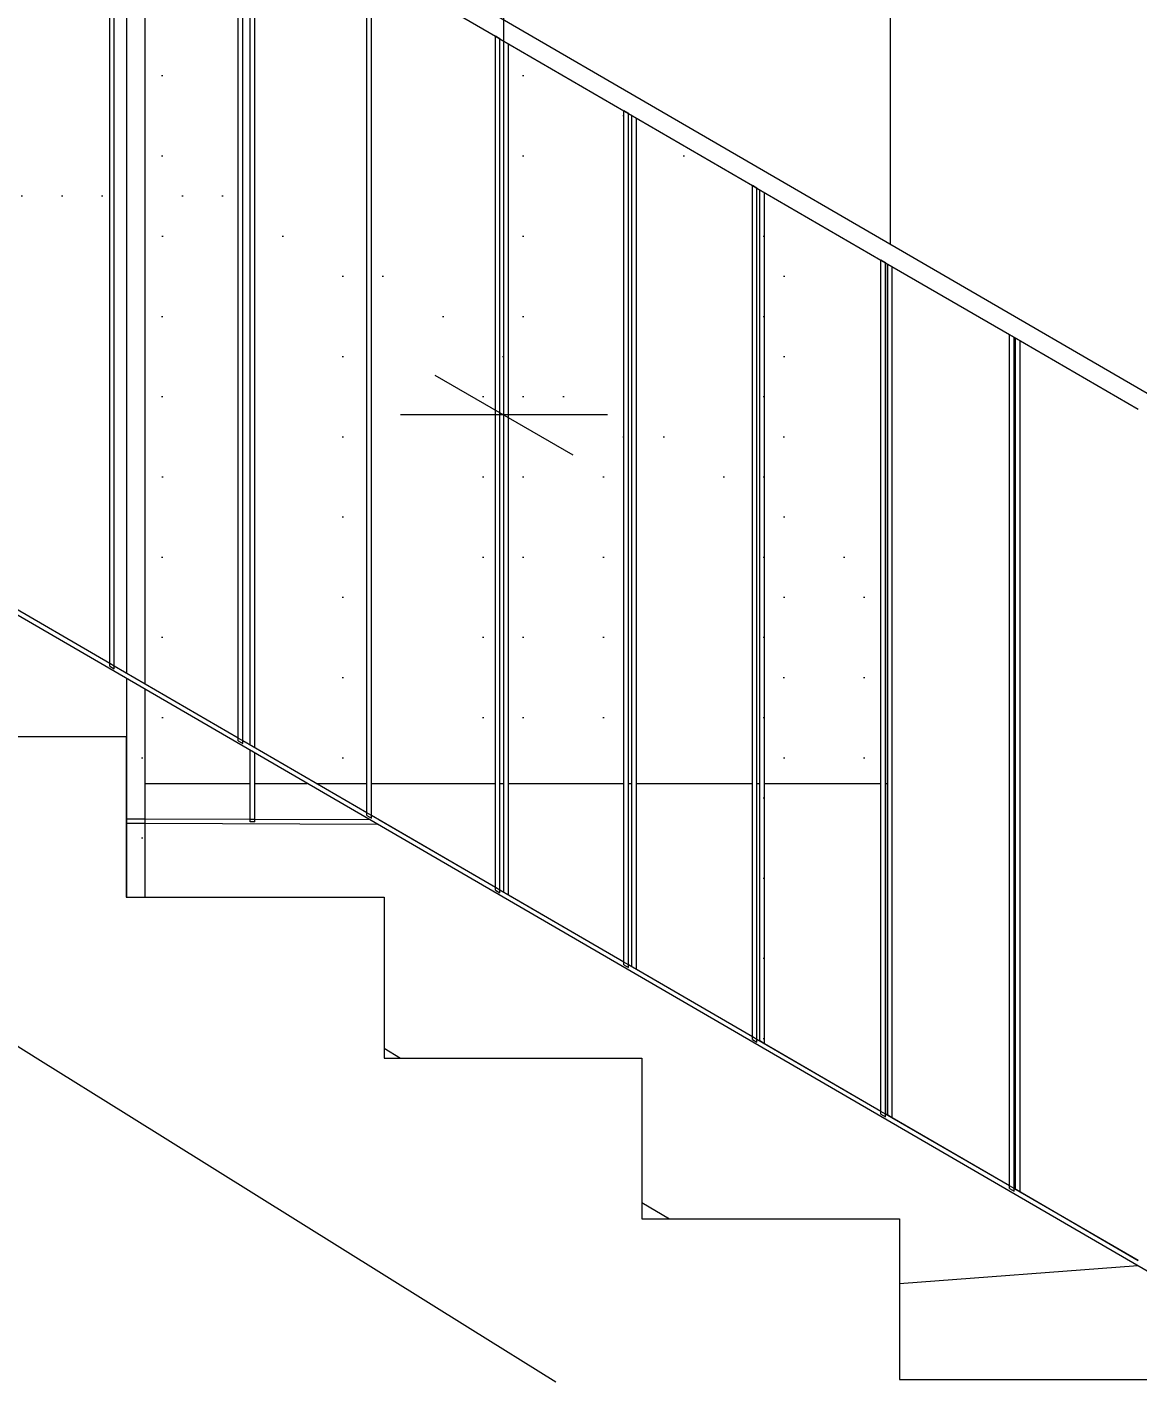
# Model space of a CAD drawing. Header units: metres. Extents: x -111189 to -108577, y -72951 to -72647.
# Drawn here: x -108743.937 to -108742.73, y -72943.031 to -72941.561 of the extents above; entities that cross this region are included whole.
import ezdxf

# ---------------------------------------------------------------- set-up
doc = ezdxf.new("R2010")
doc.units = ezdxf.units.M
doc.header["$MEASUREMENT"] = 0
for name, color, linetype in [('03 - LAJES', 7, 'Continuous'), ('06 - ESCADAS _ GUARDAS', 7, 'Continuous'), ('06 - GUARDA_CORRIMÃO', 7, 'Continuous'), ('07 - MUROS', 7, 'Continuous'), ('12 - COTAS GERAIS', 7, 'Continuous')]:
    doc.layers.add(name, color=color, linetype=linetype)
doc.styles.add('ESTILO_GERADO_7', font='')
doc.styles.get('ESTILO_GERADO_7').set_extended_font_data('Helvetica')
doc.dimstyles.new('ESTILO_GERADO__5', dxfattribs={"dimtxt": 0.15, "dimasz": 0.114, "dimexe": 0.18, "dimexo": 0.0625, "dimgap": 0, "dimtad": 1, "dimzin": 0, "dimdsep": 46, "dimtxsty": 'ESTILO_GERADO_7', "dimblk": 'ARROWHEAD_2', "dimblk1": 'ARROWHEAD_2', "dimblk2": 'ARROWHEAD_2', "dimcen": 0.09, "dimse1": 1, "dimse2": 1, "dimclrd": 7, "dimclre": 7, "dimclrt": 7, "dimadec": 0, "dimazin": 0, "dimtfac": 1, "dimtdec": 4, "dimtmove": 0, "dimatfit": 3, "dimfxl": 1, "dimtolj": 1, "dimtzin": 0, "dimarcsym": 0})
pattern_1 = [(360, (-108919.279413, -72941.96242), (0.021783658, 0.043567315), [0, -0.043567315])]

# ---------------------------------------------------------------- blocks, each defined once
blk = doc.blocks.new('Corte Elem_2100_1', base_point=(-108919.2794, -72941.9624))
at = {"layer": '06 - ESCADAS _ GUARDAS', "color": 7, "linetype": 'Continuous', "lineweight": 13}
for p, q in [((-108741.4714, -72942.6843), (-108744.4033, -72940.9824)), ((-108743.4285, -72941.5714), (-108743.5631, -72941.4932)), ((-108743.4235, -72941.5743), (-108743.4285, -72941.5714)), ((-108743.2889, -72941.6524), (-108743.4235, -72941.5743)), ((-108743.2839, -72941.6553), (-108743.2889, -72941.6524)), ((-108743.1493, -72941.7335), (-108743.2839, -72941.6553)), ((-108743.1443, -72941.7364), (-108743.1493, -72941.7335)), ((-108743.0097, -72941.8145), (-108743.1443, -72941.7364)), ((-108743.0047, -72941.8174), (-108743.0097, -72941.8145)), ((-108742.8701, -72941.8955), (-108743.0047, -72941.8174)), ((-108742.8651, -72941.8984), (-108742.8701, -72941.8955)), ((-108742.7304, -72941.9766), (-108742.8651, -72941.8984))]:
    blk.add_line(p, q, dxfattribs=at)
blk = doc.blocks.new('Corte Elem_2111_1', base_point=(-108919.2794, -72941.9624))
at = {"layer": '07 - MUROS', "color": 251, "linetype": 'Continuous', "lineweight": 13}
for p, q in [((-108743.5494, -72942.6699), (-108743.5314, -72942.6806)), ((-108743.2694, -72942.8373), (-108743.2394, -72942.8551))]:
    blk.add_line(p, q, dxfattribs=at)
blk = doc.blocks.new('Corte Elem_2123_1', base_point=(-108919.2794, -72941.9624))
at = {"layer": '07 - MUROS', "color": 251, "linetype": 'Continuous', "lineweight": 13}
blk.add_line((-108742.7306, -72942.9063), (-108742.9894, -72942.9259), dxfattribs=at)
blk = doc.blocks.new('Corte Elem_2130_1', base_point=(-108919.2794, -72941.9624))
at = {"layer": '03 - LAJES', "linetype": 'Continuous', "lineweight": 13}
h = blk.add_hatch(dxfattribs=at)
h.set_pattern_fill('DOTS_0001', color=251, style=0, pattern_type=2)
h.set_pattern_definition(pattern_1)
h.paths.add_polyline_path([(-108743.7812, -72941.5343), (-108743.8091, -72941.5343), (-108743.8091, -72942.2744), (-108743.7812, -72942.2907), (-108743.7812, -72941.7536), (-108743.7279, -72941.7536), (-108743.7077, -72941.7653), (-108743.7077, -72941.7373), (-108743.7318, -72941.7233), (-108743.7812, -72941.7233)])
h = blk.add_hatch(dxfattribs=at)
h.set_pattern_fill('DOTS_0001', color=251, style=0, pattern_type=2)
h.set_pattern_definition(pattern_1)
h.paths.add_polyline_path([(-108743.6899, -72941.7757), (-108743.6763, -72941.7836), (-108743.6763, -72942.3515), (-108743.662, -72942.3599), (-108743.662, -72941.7919), (-108743.5947, -72941.8309), (-108743.5947, -72942.3825), (-108743.5804, -72942.3825), (-108743.5804, -72941.8392), (-108743.5681, -72941.8463), (-108743.5681, -72941.8183), (-108743.662, -72941.7639), (-108743.662, -72941.5343), (-108743.6763, -72941.5343), (-108743.6763, -72941.7556), (-108743.6899, -72941.7477)])
h = blk.add_hatch(dxfattribs=at)
h.set_pattern_fill('DOTS_0001', color=251, style=0, pattern_type=2)
h.set_pattern_definition(pattern_1)
h.paths.add_polyline_path([(-108743.4924, -72941.5343), (-108743.5176, -72941.5343), (-108743.4285, -72941.5859), (-108743.4285, -72941.5714)])
h = blk.add_hatch(dxfattribs=at)
h.set_pattern_fill('DOTS_0001', color=251, style=0, pattern_type=2)
h.set_pattern_definition(pattern_1)
h.paths.add_polyline_path([(-108743.4235, -72941.5743), (-108743.4235, -72941.5888), (-108743.4192, -72941.5913), (-108743.4192, -72941.5768)])
h = blk.add_hatch(dxfattribs=at)
h.set_pattern_fill('DOTS_0001', color=251, style=0, pattern_type=2)
h.set_pattern_definition(pattern_1)
h.paths.add_polyline_path([(-108743.4142, -72941.5797), (-108743.4142, -72941.5942), (-108743.4007, -72941.6021), (-108743.4007, -72941.9155), (-108743.4142, -72941.9077), (-108743.4142, -72941.9357), (-108743.4007, -72941.9435), (-108743.4007, -72942.3825), (-108743.3863, -72942.3825), (-108743.3863, -72941.9519), (-108743.3155, -72941.993), (-108743.3155, -72942.3825), (-108743.3012, -72942.3825), (-108743.3012, -72942.0013), (-108743.2889, -72942.0084), (-108743.2889, -72941.9804), (-108743.3863, -72941.9239), (-108743.3863, -72941.6104), (-108743.2889, -72941.667), (-108743.2889, -72941.6524)])
h = blk.add_hatch(dxfattribs=at)
h.set_pattern_fill('DOTS_0001', color=251, style=0, pattern_type=2)
h.set_pattern_definition(pattern_1)
h.paths.add_polyline_path([(-108743.2839, -72941.6553), (-108743.2839, -72941.6699), (-108743.2803, -72941.672), (-108743.2803, -72941.6574)])
h = blk.add_hatch(dxfattribs=at)
h.set_pattern_fill('DOTS_0001', color=251, style=0, pattern_type=2)
h.set_pattern_definition(pattern_1)
h.paths.add_polyline_path([(-108743.2753, -72941.6603), (-108743.2753, -72941.6749), (-108743.2618, -72941.6827), (-108743.2618, -72941.9962), (-108743.2753, -72941.9883), (-108743.2753, -72942.0163), (-108743.2618, -72942.0242), (-108743.2618, -72942.3825), (-108743.2474, -72942.3825), (-108743.2474, -72942.0325), (-108743.1759, -72942.074), (-108743.1759, -72942.3825), (-108743.1616, -72942.3825), (-108743.1616, -72942.0823), (-108743.1493, -72942.0895), (-108743.1493, -72942.0615), (-108743.2474, -72942.0045), (-108743.2474, -72941.691), (-108743.1493, -72941.748), (-108743.1493, -72941.7335)])
h = blk.add_hatch(dxfattribs=at)
h.set_pattern_fill('DOTS_0001', color=251, style=0, pattern_type=2)
h.set_pattern_definition(pattern_1)
h.paths.add_polyline_path([(-108743.982, -72941.7536), (-108743.8721, -72941.7536), (-108743.8721, -72942.2379), (-108743.8577, -72942.2462), (-108743.8577, -72941.7561), (-108743.86, -72941.7536), (-108743.8474, -72941.7536), (-108743.8474, -72941.7233), (-108743.982, -72941.7233)])
h = blk.add_hatch(dxfattribs=at)
h.set_pattern_fill('DOTS_0001', color=251, style=0, pattern_type=2)
h.set_pattern_definition(pattern_1)
h.paths.add_polyline_path([(-108743.8424, -72941.7233), (-108743.8424, -72941.7536), (-108743.8292, -72941.7536), (-108743.8292, -72941.7233)])
h = blk.add_hatch(dxfattribs=at)
h.set_pattern_fill('DOTS_0001', color=251, style=0, pattern_type=2)
h.set_pattern_definition(pattern_1)
h.paths.add_polyline_path([(-108743.7027, -72941.7402), (-108743.7027, -72941.7682), (-108743.6949, -72941.7728), (-108743.6949, -72941.7448)])
h = blk.add_hatch(dxfattribs=at)
h.set_pattern_fill('DOTS_0001', color=251, style=0, pattern_type=2)
h.set_pattern_definition(pattern_1)
h.paths.add_polyline_path([(-108743.1443, -72941.7364), (-108743.1443, -72941.7509), (-108743.1413, -72941.7526), (-108743.1413, -72941.7381)])
h = blk.add_hatch(dxfattribs=at)
h.set_pattern_fill('DOTS_0001', color=251, style=0, pattern_type=2)
h.set_pattern_definition(pattern_1)
h.paths.add_polyline_path([(-108743.1363, -72941.741), (-108743.1363, -72941.7555), (-108743.1228, -72941.7633), (-108743.1228, -72942.0768), (-108743.1363, -72942.069), (-108743.1363, -72942.097), (-108743.1228, -72942.1048), (-108743.1228, -72942.3825), (-108743.1085, -72942.3825), (-108743.1085, -72942.1131), (-108743.0363, -72942.1551), (-108743.0363, -72942.3825), (-108743.0219, -72942.3825), (-108743.0219, -72942.1634), (-108743.0097, -72942.1705), (-108743.0097, -72942.1425), (-108743.1085, -72942.0851), (-108743.1085, -72941.7716), (-108743.0097, -72941.829), (-108743.0097, -72941.8145)])
h = blk.add_hatch(dxfattribs=at)
h.set_pattern_fill('DOTS_0001', color=251, style=0, pattern_type=2)
h.set_pattern_definition(pattern_1)
h.paths.add_polyline_path([(-108743.0024, -72941.8187), (-108743.0047, -72941.8174), (-108743.0047, -72941.8319), (-108743.0024, -72941.8332)])
h = blk.add_hatch(dxfattribs=at)
h.set_pattern_fill('DOTS_0001', color=251, style=0, pattern_type=2)
h.set_pattern_definition(pattern_1)
h.paths.add_polyline_path([(-108743.5631, -72941.8492), (-108743.4551, -72941.9119), (-108743.4551, -72942.3825), (-108743.4408, -72942.3825), (-108743.4408, -72941.9203), (-108743.4285, -72941.9274), (-108743.4285, -72941.8994), (-108743.5631, -72941.8212)])
h = blk.add_hatch(dxfattribs=at)
h.set_pattern_fill('DOTS_0001', color=251, style=0, pattern_type=2)
h.set_pattern_definition(pattern_1)
h.paths.add_polyline_path([(-108743.4235, -72941.9023), (-108743.4235, -72941.9303), (-108743.4192, -72941.9328), (-108743.4192, -72941.9048)])
h = blk.add_hatch(dxfattribs=at)
h.set_pattern_fill('DOTS_0001', color=251, style=0, pattern_type=2)
h.set_pattern_definition(pattern_1)
h.paths.add_polyline_path([(-108743.2839, -72942.0113), (-108743.2803, -72942.0134), (-108743.2803, -72941.9854), (-108743.2839, -72941.9833)])
h = blk.add_hatch(dxfattribs=at)
h.set_pattern_fill('DOTS_0001', color=251, style=0, pattern_type=2)
h.set_pattern_definition(pattern_1)
h.paths.add_polyline_path([(-108743.1443, -72942.0644), (-108743.1443, -72942.0924), (-108743.1413, -72942.0941), (-108743.1413, -72942.0661)])
h = blk.add_hatch(dxfattribs=at)
h.set_pattern_fill('DOTS_0001', color=251, style=0, pattern_type=2)
h.set_pattern_definition(pattern_1)
h.paths.add_polyline_path([(-108743.0047, -72942.1734), (-108743.0024, -72942.1747), (-108743.0024, -72942.1467), (-108743.0047, -72942.1454)])
h = blk.add_hatch(dxfattribs=at)
h.set_pattern_fill('DOTS_0001', color=251, style=0, pattern_type=2)
h.set_pattern_definition(pattern_1)
h.paths.add_polyline_path([(-108743.8721, -72942.2437), (-108743.8721, -72942.3315), (-108743.8577, -72942.3315), (-108743.8577, -72942.252)])
h = blk.add_hatch(dxfattribs=at)
h.set_pattern_fill('DOTS_0001', color=251, style=0, pattern_type=2)
h.set_pattern_definition(pattern_1)
h.paths.add_polyline_path([(-108743.8091, -72942.3825), (-108743.7812, -72942.3825), (-108743.7812, -72942.2964), (-108743.8091, -72942.2802)])
h = blk.add_hatch(dxfattribs=at)
h.set_pattern_fill('DOTS_0001', color=251, style=0, pattern_type=2)
h.set_pattern_definition(pattern_1)
h.paths.add_polyline_path([(-108743.8294, -72942.3315), (-108743.8294, -72942.3825), (-108743.8292, -72942.3825), (-108743.8292, -72942.3318)])
h = blk.add_hatch(dxfattribs=at)
h.set_pattern_fill('DOTS_0001', color=251, style=0, pattern_type=2)
h.set_pattern_definition(pattern_1)
h.paths.add_polyline_path([(-108743.6763, -72942.3573), (-108743.6763, -72942.3825), (-108743.662, -72942.3825), (-108743.662, -72942.3656)])
at = {"layer": '03 - LAJES', "color": 7, "linetype": 'Continuous', "lineweight": 13}
for p, q in [((-108742.9994, -72941.7973), (-108742.9994, -72941.5343)), ((-108743.8294, -72942.3825), (-108743.8291, -72942.3825)), ((-108743.8091, -72942.3825), (-108743.6949, -72942.3825)), ((-108743.6899, -72942.3825), (-108743.633, -72942.3825)), ((-108743.623, -72942.3825), (-108743.5681, -72942.3825)), ((-108743.5631, -72942.3825), (-108743.4285, -72942.3825)), ((-108743.4235, -72942.3825), (-108743.4192, -72942.3825)), ((-108743.4142, -72942.3825), (-108743.2889, -72942.3825)), ((-108743.2839, -72942.3825), (-108743.2803, -72942.3825)), ((-108743.2753, -72942.3825), (-108743.1493, -72942.3825)), ((-108743.1443, -72942.3825), (-108743.1413, -72942.3825)), ((-108743.1363, -72942.3825), (-108743.0097, -72942.3825)), ((-108743.0047, -72942.3825), (-108743.0024, -72942.3825))]:
    blk.add_line(p, q, dxfattribs=at)
blk = doc.blocks.new('Corte Elem_2195_1', base_point=(-108919.2794, -72941.9624))
at = {"layer": '06 - ESCADAS _ GUARDAS', "color": 7, "linetype": 'Continuous', "lineweight": 13}
for p, q in [((-108744.1094, -72942.3315), (-108743.8294, -72942.3315)), ((-108743.8294, -72942.3315), (-108743.8294, -72942.5061)), ((-108743.8294, -72942.5061), (-108743.5494, -72942.5061)), ((-108743.5494, -72942.5061), (-108743.5494, -72942.6806)), ((-108743.9227, -72942.6836), (-108744.016, -72942.6254)), ((-108743.8294, -72942.7417), (-108743.9227, -72942.6836)), ((-108743.5494, -72942.6806), (-108743.2694, -72942.6806)), ((-108743.2694, -72942.6806), (-108743.2694, -72942.8551)), ((-108743.736, -72942.7999), (-108743.8294, -72942.7417)), ((-108743.6427, -72942.8581), (-108743.736, -72942.7999)), ((-108743.5494, -72942.9163), (-108743.6427, -72942.8581)), ((-108743.2694, -72942.8551), (-108742.9894, -72942.8551)), ((-108742.9894, -72942.8551), (-108742.9894, -72943.0297)), ((-108743.456, -72942.9745), (-108743.5494, -72942.9163)), ((-108743.3627, -72943.0326), (-108743.456, -72942.9745)), ((-108742.9894, -72943.0297), (-108742.7094, -72943.0297))]:
    blk.add_line(p, q, dxfattribs=at)
blk = doc.blocks.new('Corte Elem_2197_1', base_point=(-108919.2794, -72941.9624))
at = {"layer": '06 - ESCADAS _ GUARDAS', "color": 7, "linetype": 'Continuous', "lineweight": 13}
for p, q in [((-108741.4914, -72943.6255), (-108744.404, -72941.9349)), ((-108743.8474, -72942.2522), (-108743.982, -72942.1741)), ((-108743.8424, -72942.2551), (-108743.8474, -72942.2522)), ((-108743.7077, -72942.3333), (-108743.8424, -72942.2551)), ((-108743.7027, -72942.3362), (-108743.7077, -72942.3333)), ((-108743.5681, -72942.4143), (-108743.7027, -72942.3362)), ((-108743.5631, -72942.4172), (-108743.5681, -72942.4143)), ((-108743.4285, -72942.4954), (-108743.5631, -72942.4172)), ((-108743.4235, -72942.4983), (-108743.4285, -72942.4954)), ((-108743.2889, -72942.5764), (-108743.4235, -72942.4983)), ((-108743.2839, -72942.5793), (-108743.2889, -72942.5764)), ((-108743.1493, -72942.6574), (-108743.2839, -72942.5793)), ((-108743.1443, -72942.6603), (-108743.1493, -72942.6574)), ((-108743.0097, -72942.7385), (-108743.1443, -72942.6603)), ((-108743.0047, -72942.7414), (-108743.0097, -72942.7385)), ((-108742.8701, -72942.8195), (-108743.0047, -72942.7414)), ((-108742.8651, -72942.8224), (-108742.8701, -72942.8195)), ((-108742.7304, -72942.9006), (-108742.8651, -72942.8224))]:
    blk.add_line(p, q, dxfattribs=at)
blk = doc.blocks.new('Corte Elem_2212_1', base_point=(-108919.2794, -72941.9624))
at = {"layer": '06 - ESCADAS _ GUARDAS', "linetype": 'Continuous', "lineweight": 13}
h = blk.add_hatch(dxfattribs=at)
h.set_pattern_fill('DOTS_0001', color=251, style=0, pattern_type=2)
h.set_pattern_definition(pattern_1)
h.paths.add_polyline_path([(-108742.8701, -72942.8224), (-108742.8651, -72942.8253), (-108742.8651, -72941.8978), (-108742.8701, -72941.8949)])
blk = doc.blocks.new('Corte Elem_2214_1', base_point=(-108919.2794, -72941.9624))
at = {"layer": '06 - ESCADAS _ GUARDAS', "color": 7, "linetype": 'Continuous', "lineweight": 13}
for p, q in [((-108742.8701, -72941.8949), (-108742.8651, -72941.8978)), ((-108742.8701, -72941.8955), (-108742.8701, -72941.8949)), ((-108742.8701, -72942.8195), (-108742.8701, -72941.8955)), ((-108742.8651, -72941.8984), (-108742.8651, -72941.8978)), ((-108742.8651, -72942.8224), (-108742.8651, -72941.8984)), ((-108742.8701, -72942.8224), (-108742.8701, -72942.8195)), ((-108742.8701, -72942.8224), (-108742.8651, -72942.8253)), ((-108742.8651, -72942.8253), (-108742.8651, -72942.8224))]:
    blk.add_line(p, q, dxfattribs=at)
blk = doc.blocks.new('Corte Elem_2218_1', base_point=(-108919.2794, -72941.9624))
at = {"layer": '06 - ESCADAS _ GUARDAS', "linetype": 'Continuous', "lineweight": 13}
h = blk.add_hatch(dxfattribs=at)
h.set_pattern_fill('DOTS_0001', color=251, style=0, pattern_type=2)
h.set_pattern_definition(pattern_1)
h.paths.add_polyline_path([(-108743.0097, -72941.8145), (-108743.0047, -72941.8174), (-108743.0047, -72941.8168), (-108743.0097, -72941.8139)])
at = {"layer": '06 - ESCADAS _ GUARDAS', "color": 7, "linetype": 'Continuous', "lineweight": 13}
for p, q in [((-108743.0097, -72941.8139), (-108743.0047, -72941.8168)), ((-108743.0097, -72941.8145), (-108743.0097, -72941.8139)), ((-108743.0097, -72942.7385), (-108743.0097, -72941.8145)), ((-108743.0047, -72941.8174), (-108743.0047, -72941.8168)), ((-108743.0047, -72942.7414), (-108743.0047, -72941.8174)), ((-108743.0097, -72942.7414), (-108743.0097, -72942.7385)), ((-108743.0097, -72942.7414), (-108743.0047, -72942.7443)), ((-108743.0047, -72942.7443), (-108743.0047, -72942.7414))]:
    blk.add_line(p, q, dxfattribs=at)
blk = doc.blocks.new('Corte Elem_2219_1', base_point=(-108919.2794, -72941.9624))
at = {"layer": '06 - ESCADAS _ GUARDAS', "linetype": 'Continuous', "lineweight": 13}
h = blk.add_hatch(dxfattribs=at)
h.set_pattern_fill('DOTS_0001', color=251, style=0, pattern_type=2)
h.set_pattern_definition(pattern_1)
h.paths.add_polyline_path([(-108743.1493, -72941.7335), (-108743.1443, -72941.7364), (-108743.1443, -72941.7357), (-108743.1493, -72941.7328)])
at = {"layer": '06 - ESCADAS _ GUARDAS', "color": 7, "linetype": 'Continuous', "lineweight": 13}
for p, q in [((-108743.1493, -72941.7328), (-108743.1443, -72941.7357)), ((-108743.1493, -72941.7335), (-108743.1493, -72941.7328)), ((-108743.1493, -72942.6574), (-108743.1493, -72941.7335)), ((-108743.1443, -72941.7364), (-108743.1443, -72941.7357)), ((-108743.1443, -72942.6603), (-108743.1443, -72941.7364)), ((-108743.1493, -72942.6603), (-108743.1493, -72942.6574)), ((-108743.1493, -72942.6603), (-108743.1443, -72942.6632)), ((-108743.1443, -72942.6632), (-108743.1443, -72942.6603))]:
    blk.add_line(p, q, dxfattribs=at)
blk = doc.blocks.new('Corte Elem_2220_1', base_point=(-108919.2794, -72941.9624))
at = {"layer": '06 - ESCADAS _ GUARDAS', "linetype": 'Continuous', "lineweight": 13}
h = blk.add_hatch(dxfattribs=at)
h.set_pattern_fill('DOTS_0001', color=251, style=0, pattern_type=2)
h.set_pattern_definition(pattern_1)
h.paths.add_polyline_path([(-108743.2839, -72941.6547), (-108743.2889, -72941.6518), (-108743.2889, -72941.6524), (-108743.2839, -72941.6553)])
h = blk.add_hatch(dxfattribs=at)
h.set_pattern_fill('DOTS_0001', color=251, style=0, pattern_type=2)
h.set_pattern_definition(pattern_1)
h.paths.add_polyline_path([(-108743.2889, -72942.5793), (-108743.2839, -72942.5822), (-108743.2839, -72942.3101), (-108743.2889, -72942.3146)])
at = {"layer": '06 - ESCADAS _ GUARDAS', "color": 7, "linetype": 'Continuous', "lineweight": 13}
for p, q in [((-108743.2889, -72941.6518), (-108743.2839, -72941.6547)), ((-108743.2889, -72941.6524), (-108743.2889, -72941.6518)), ((-108743.2889, -72942.5764), (-108743.2889, -72941.6524)), ((-108743.2839, -72941.6553), (-108743.2839, -72941.6547)), ((-108743.2839, -72942.5793), (-108743.2839, -72941.6553)), ((-108743.2889, -72942.5793), (-108743.2889, -72942.5764)), ((-108743.2889, -72942.5793), (-108743.2839, -72942.5822)), ((-108743.2839, -72942.5822), (-108743.2839, -72942.5793))]:
    blk.add_line(p, q, dxfattribs=at)
blk = doc.blocks.new('Corte Elem_2221_1', base_point=(-108919.2794, -72941.9624))
at = {"layer": '06 - ESCADAS _ GUARDAS', "linetype": 'Continuous', "lineweight": 13}
h = blk.add_hatch(dxfattribs=at)
h.set_pattern_fill('DOTS_0001', color=251, style=0, pattern_type=2)
h.set_pattern_definition(pattern_1)
h.paths.add_polyline_path([(-108743.4235, -72941.5736), (-108743.4285, -72941.5707), (-108743.4285, -72941.5714), (-108743.4235, -72941.5743)])
h = blk.add_hatch(dxfattribs=at)
h.set_pattern_fill('DOTS_0001', color=251, style=0, pattern_type=2)
h.set_pattern_definition(pattern_1)
h.paths.add_polyline_path([(-108743.4285, -72942.4982), (-108743.4235, -72942.5011), (-108743.4235, -72942.4366), (-108743.4285, -72942.4411)])
at = {"layer": '06 - ESCADAS _ GUARDAS', "color": 7, "linetype": 'Continuous', "lineweight": 13}
for p, q in [((-108743.4285, -72941.5707), (-108743.4235, -72941.5736)), ((-108743.4285, -72941.5714), (-108743.4285, -72941.5707)), ((-108743.4285, -72942.4954), (-108743.4285, -72941.5714)), ((-108743.4235, -72941.5743), (-108743.4235, -72941.5736)), ((-108743.4235, -72942.4983), (-108743.4235, -72941.5743)), ((-108743.4285, -72942.4982), (-108743.4285, -72942.4954)), ((-108743.4285, -72942.4982), (-108743.4235, -72942.5011)), ((-108743.4235, -72942.5011), (-108743.4235, -72942.4983))]:
    blk.add_line(p, q, dxfattribs=at)
blk = doc.blocks.new('Corte Elem_2222_1', base_point=(-108919.2794, -72941.9624))
at = {"layer": '06 - ESCADAS _ GUARDAS', "color": 7, "linetype": 'Continuous', "lineweight": 13}
for p, q in [((-108743.5681, -72941.4897), (-108743.5631, -72941.4926)), ((-108743.5681, -72941.4903), (-108743.5681, -72941.4897)), ((-108743.5681, -72942.4143), (-108743.5681, -72941.4903)), ((-108743.5631, -72941.4932), (-108743.5631, -72941.4926)), ((-108743.5631, -72942.4172), (-108743.5631, -72941.4932)), ((-108743.5681, -72942.4172), (-108743.5681, -72942.4143)), ((-108743.5681, -72942.4172), (-108743.5631, -72942.4201)), ((-108743.5631, -72942.4201), (-108743.5631, -72942.4172))]:
    blk.add_line(p, q, dxfattribs=at)
blk = doc.blocks.new('Corte Elem_2223_1', base_point=(-108919.2794, -72941.9624))
at = {"layer": '06 - ESCADAS _ GUARDAS', "color": 7, "linetype": 'Continuous', "lineweight": 13}
for p, q in [((-108743.7077, -72941.4087), (-108743.7027, -72941.4116)), ((-108743.7077, -72941.4093), (-108743.7077, -72941.4087)), ((-108743.7077, -72942.3333), (-108743.7077, -72941.4093)), ((-108743.7027, -72941.4122), (-108743.7027, -72941.4116)), ((-108743.7027, -72942.3362), (-108743.7027, -72941.4122)), ((-108743.7077, -72942.3362), (-108743.7077, -72942.3333)), ((-108743.7077, -72942.3362), (-108743.7027, -72942.3391)), ((-108743.7027, -72942.3391), (-108743.7027, -72942.3362))]:
    blk.add_line(p, q, dxfattribs=at)
blk = doc.blocks.new('Corte Elem_2224_1', base_point=(-108919.2794, -72941.9624))
at = {"layer": '06 - ESCADAS _ GUARDAS', "color": 7, "linetype": 'Continuous', "lineweight": 13}
for p, q in [((-108743.8474, -72941.3276), (-108743.8424, -72941.3305)), ((-108743.8474, -72941.3283), (-108743.8474, -72941.3276)), ((-108743.8474, -72942.2522), (-108743.8474, -72941.3283)), ((-108743.8424, -72941.3312), (-108743.8424, -72941.3305)), ((-108743.8424, -72942.2551), (-108743.8424, -72941.3312)), ((-108743.8474, -72942.2551), (-108743.8474, -72942.2522)), ((-108743.8474, -72942.2551), (-108743.8424, -72942.258)), ((-108743.8424, -72942.258), (-108743.8424, -72942.2551))]:
    blk.add_line(p, q, dxfattribs=at)
blk = doc.blocks.new('Corte Elem_2279_1', base_point=(-108919.2794, -72941.9624))
at = {"layer": '06 - GUARDA_CORRIMÃO', "color": 7, "linetype": 'Continuous', "lineweight": 13}
blk.add_line((-108741.4714, -72942.6843), (-108743.5557, -72941.4744), dxfattribs=at)
blk = doc.blocks.new('Corte Elem_2280_1', base_point=(-108919.2794, -72941.9624))
at = {"layer": '06 - GUARDA_CORRIMÃO', "linetype": 'Continuous', "lineweight": 13}
h = blk.add_hatch(dxfattribs=at)
h.set_pattern_fill('DOTS_0001', color=251, style=0, pattern_type=2)
h.set_pattern_definition(pattern_1)
h.paths.add_polyline_path([(-108743.8292, -72941.733), (-108743.8291, -72941.7227), (-108743.8291, -72941.6924), (-108743.8292, -72941.7027)])
h = blk.add_hatch(dxfattribs=at)
h.set_pattern_fill('DOTS_0001', color=251, style=0, pattern_type=2)
h.set_pattern_definition(pattern_1)
h.paths.add_polyline_path([(-108743.8091, -72941.6925), (-108743.8291, -72941.6924), (-108743.8291, -72941.7227), (-108743.8091, -72941.7227)])
h = blk.add_hatch(dxfattribs=at)
h.set_pattern_fill('DOTS_0001', color=251, style=0, pattern_type=2)
h.set_pattern_definition(pattern_1)
h.paths.add_polyline_path([(-108743.8291, -72942.3318), (-108743.8292, -72942.3318), (-108743.8292, -72942.5061), (-108743.8291, -72942.5061), (-108743.8291, -72942.4261), (-108743.8291, -72942.4236)])
h = blk.add_hatch(dxfattribs=at)
h.set_pattern_fill('DOTS_0001', color=251, style=0, pattern_type=2)
h.set_pattern_definition(pattern_1)
h.paths.add_polyline_path([(-108743.8091, -72942.3538), (-108743.8291, -72942.3318), (-108743.8291, -72942.5061), (-108743.8091, -72942.5061)])
at = {"layer": '06 - GUARDA_CORRIMÃO', "color": 7, "linetype": 'Continuous', "lineweight": 13}
for p, q in [((-108743.8292, -72941.4736), (-108743.8292, -72942.2628)), ((-108743.8291, -72941.4736), (-108743.8291, -72942.2628)), ((-108743.8091, -72941.4936), (-108743.8091, -72942.2744)), ((-108743.8292, -72942.2686), (-108743.8292, -72942.4236)), ((-108743.8291, -72942.2686), (-108743.8291, -72942.5061)), ((-108743.8091, -72942.2802), (-108743.8091, -72942.4211)), ((-108743.8091, -72942.4211), (-108743.8091, -72942.4261)), ((-108743.8292, -72942.4261), (-108743.8292, -72942.5061)), ((-108743.8091, -72942.4261), (-108743.8091, -72942.5061))]:
    blk.add_line(p, q, dxfattribs=at)
blk = doc.blocks.new('Corte Elem_2281_1', base_point=(-108919.2794, -72941.9624))
at = {"layer": '06 - GUARDA_CORRIMÃO', "linetype": 'Continuous', "lineweight": 13}
h = blk.add_hatch(dxfattribs=at)
h.set_pattern_fill('DOTS_0001', color=251, style=0, pattern_type=2)
h.set_pattern_definition(pattern_1)
h.paths.add_polyline_path([(-108743.4687, -72942.472), (-108743.483, -72942.4637), (-108743.483, -72942.4637), (-108743.4687, -72942.472)])
h = blk.add_hatch(dxfattribs=at)
h.set_pattern_fill('DOTS_0001', color=251, style=0, pattern_type=2)
h.set_pattern_definition(pattern_1)
h.paths.add_polyline_path([(-108743.329, -72942.5531), (-108743.3433, -72942.5448), (-108743.3433, -72942.5448), (-108743.329, -72942.5531)])
h = blk.add_hatch(dxfattribs=at)
h.set_pattern_fill('DOTS_0001', color=251, style=0, pattern_type=2)
h.set_pattern_definition(pattern_1)
h.paths.add_polyline_path([(-108743.1894, -72942.6342), (-108743.2037, -72942.6258), (-108743.2037, -72942.6259), (-108743.1894, -72942.6342)])
h = blk.add_hatch(dxfattribs=at)
h.set_pattern_fill('DOTS_0001', color=251, style=0, pattern_type=2)
h.set_pattern_definition(pattern_1)
h.paths.add_polyline_path([(-108743.0497, -72942.7152), (-108743.064, -72942.7069), (-108743.064, -72942.7069), (-108743.0497, -72942.7152)])
h = blk.add_hatch(dxfattribs=at)
h.set_pattern_fill('DOTS_0001', color=251, style=0, pattern_type=2)
h.set_pattern_definition(pattern_1)
h.paths.add_polyline_path([(-108742.9101, -72942.7963), (-108742.9244, -72942.788), (-108742.9244, -72942.788), (-108742.9101, -72942.7963)])
h = blk.add_hatch(dxfattribs=at)
h.set_pattern_fill('DOTS_0001', color=251, style=0, pattern_type=2)
h.set_pattern_definition(pattern_1)
h.paths.add_polyline_path([(-108742.7704, -72942.8773), (-108742.7847, -72942.869), (-108742.7847, -72942.869), (-108742.7704, -72942.8774)])
at = {"layer": '06 - GUARDA_CORRIMÃO', "color": 7, "linetype": 'Continuous', "lineweight": 13}
for p, q in [((-108743.4285, -72942.4953), (-108743.555, -72942.4219)), ((-108743.4192, -72942.5007), (-108743.4235, -72942.4982)), ((-108743.4142, -72942.5036), (-108743.4192, -72942.5007)), ((-108743.2889, -72942.5764), (-108743.4142, -72942.5036)), ((-108743.2803, -72942.5814), (-108743.2839, -72942.5793)), ((-108743.2753, -72942.5843), (-108743.2803, -72942.5814)), ((-108743.1493, -72942.6574), (-108743.2753, -72942.5843)), ((-108743.1413, -72942.662), (-108743.1443, -72942.6603)), ((-108743.1363, -72942.665), (-108743.1413, -72942.662)), ((-108743.0097, -72942.7385), (-108743.1363, -72942.665)), ((-108743.0023, -72942.7427), (-108743.0047, -72942.7414)), ((-108742.9973, -72942.7456), (-108743.0023, -72942.7427)), ((-108742.8701, -72942.8195), (-108742.9973, -72942.7456)), ((-108742.8634, -72942.8234), (-108742.8651, -72942.8224)), ((-108742.8584, -72942.8263), (-108742.8634, -72942.8234)), ((-108742.7304, -72942.9005), (-108742.8584, -72942.8263))]:
    blk.add_line(p, q, dxfattribs=at)
blk = doc.blocks.new('Corte Elem_2292_1', base_point=(-108919.2794, -72941.9624))
at = {"layer": '06 - GUARDA_CORRIMÃO', "linetype": 'Continuous', "lineweight": 13}
h = blk.add_hatch(dxfattribs=at)
h.set_pattern_fill('DOTS_0001', color=251, style=0, pattern_type=2)
h.set_pattern_definition(pattern_1)
h.paths.add_polyline_path([(-108742.8634, -72941.8994), (-108742.8634, -72941.8994), (-108742.8634, -72942.8234), (-108742.8634, -72942.8234)])
h = blk.add_hatch(dxfattribs=at)
h.set_pattern_fill('DOTS_0001', color=251, style=0, pattern_type=2)
h.set_pattern_definition(pattern_1)
h.paths.add_polyline_path([(-108742.8634, -72942.8234), (-108742.8584, -72942.8263), (-108742.8584, -72941.9023), (-108742.8634, -72941.8994)])
blk = doc.blocks.new('Corte Elem_2294_1', base_point=(-108919.2794, -72941.9624))
at = {"layer": '06 - GUARDA_CORRIMÃO', "color": 7, "linetype": 'Continuous', "lineweight": 13}
for p, q in [((-108742.8634, -72942.8234), (-108742.8634, -72941.8994)), ((-108742.8634, -72942.8234), (-108742.8634, -72941.8994)), ((-108742.8584, -72942.8263), (-108742.8584, -72941.9023))]:
    blk.add_line(p, q, dxfattribs=at)
blk = doc.blocks.new('Corte Elem_2295_1', base_point=(-108919.2794, -72941.9624))
at = {"layer": '06 - GUARDA_CORRIMÃO', "linetype": 'Continuous', "lineweight": 13}
h = blk.add_hatch(dxfattribs=at)
h.set_pattern_fill('DOTS_0001', color=251, style=0, pattern_type=2)
h.set_pattern_definition(pattern_1)
h.paths.add_polyline_path([(-108743.0024, -72941.8187), (-108743.0024, -72942.7427), (-108743.0023, -72942.7427), (-108743.0023, -72941.8187)])
blk = doc.blocks.new('Corte Elem_2296_1', base_point=(-108919.2794, -72941.9624))
at = {"layer": '06 - GUARDA_CORRIMÃO', "linetype": 'Continuous', "lineweight": 13}
h = blk.add_hatch(dxfattribs=at)
h.set_pattern_fill('DOTS_0001', color=251, style=0, pattern_type=2)
h.set_pattern_definition(pattern_1)
h.paths.add_polyline_path([(-108743.1363, -72941.741), (-108743.1413, -72941.7381), (-108743.1413, -72942.6621), (-108743.1363, -72942.665)])
blk = doc.blocks.new('Corte Elem_2297_1', base_point=(-108919.2794, -72941.9624))
at = {"layer": '06 - GUARDA_CORRIMÃO', "linetype": 'Continuous', "lineweight": 13}
h = blk.add_hatch(dxfattribs=at)
h.set_pattern_fill('DOTS_0001', color=251, style=0, pattern_type=2)
h.set_pattern_definition(pattern_1)
h.paths.add_polyline_path([(-108743.2753, -72941.9738), (-108743.2803, -72941.9709), (-108743.2803, -72941.9989), (-108743.2753, -72942.0018)])
blk = doc.blocks.new('Corte Elem_2298_1', base_point=(-108919.2794, -72941.9624))
at = {"layer": '06 - GUARDA_CORRIMÃO', "linetype": 'Continuous', "lineweight": 13}
h = blk.add_hatch(dxfattribs=at)
h.set_pattern_fill('DOTS_0001', color=251, style=0, pattern_type=2)
h.set_pattern_definition(pattern_1)
h.paths.add_polyline_path([(-108743.0023, -72942.1602), (-108742.9973, -72942.1631), (-108742.9973, -72942.1351), (-108743.0023, -72942.1322)])
at = {"layer": '06 - GUARDA_CORRIMÃO', "color": 7, "linetype": 'Continuous', "lineweight": 13}
for p, q in [((-108743.0024, -72942.7427), (-108743.0024, -72941.8187)), ((-108743.0023, -72942.7427), (-108743.0023, -72941.8187)), ((-108742.9973, -72942.7456), (-108742.9973, -72941.8216))]:
    blk.add_line(p, q, dxfattribs=at)
blk = doc.blocks.new('Corte Elem_2299_1', base_point=(-108919.2794, -72941.9624))
at = {"layer": '06 - GUARDA_CORRIMÃO', "linetype": 'Continuous', "lineweight": 13}
h = blk.add_hatch(dxfattribs=at)
h.set_pattern_fill('DOTS_0001', color=251, style=0, pattern_type=2)
h.set_pattern_definition(pattern_1)
h.paths.add_polyline_path([(-108743.1413, -72941.7381), (-108743.1413, -72941.7381), (-108743.1413, -72942.662), (-108743.1413, -72942.662)])
at = {"layer": '06 - GUARDA_CORRIMÃO', "color": 7, "linetype": 'Continuous', "lineweight": 13}
for p, q in [((-108743.1413, -72942.6621), (-108743.1413, -72941.7381)), ((-108743.1413, -72942.662), (-108743.1413, -72941.7381)), ((-108743.1363, -72942.665), (-108743.1363, -72941.741))]:
    blk.add_line(p, q, dxfattribs=at)
blk = doc.blocks.new('Corte Elem_2300_1', base_point=(-108919.2794, -72941.9624))
at = {"layer": '06 - GUARDA_CORRIMÃO', "linetype": 'Continuous', "lineweight": 13}
h = blk.add_hatch(dxfattribs=at)
h.set_pattern_fill('DOTS_0001', color=251, style=0, pattern_type=2)
h.set_pattern_definition(pattern_1)
h.paths.add_polyline_path([(-108743.2803, -72941.6574), (-108743.2803, -72941.6623), (-108743.2803, -72941.6574)])
h = blk.add_hatch(dxfattribs=at)
h.set_pattern_fill('DOTS_0001', color=251, style=0, pattern_type=2)
h.set_pattern_definition(pattern_1)
h.paths.add_polyline_path([(-108743.2803, -72942.0038), (-108743.2803, -72941.9989), (-108743.2803, -72941.9709), (-108743.2803, -72941.9757)])
at = {"layer": '06 - GUARDA_CORRIMÃO', "color": 7, "linetype": 'Continuous', "lineweight": 13}
for p, q in [((-108743.2803, -72942.5814), (-108743.2803, -72941.6574)), ((-108743.2803, -72942.5814), (-108743.2803, -72941.6574)), ((-108743.2753, -72942.5843), (-108743.2753, -72941.6603))]:
    blk.add_line(p, q, dxfattribs=at)
blk = doc.blocks.new('Corte Elem_2301_1', base_point=(-108919.2794, -72941.9624))
at = {"layer": '06 - GUARDA_CORRIMÃO', "linetype": 'Continuous', "lineweight": 13}
h = blk.add_hatch(dxfattribs=at)
h.set_pattern_fill('DOTS_0001', color=251, style=0, pattern_type=2)
h.set_pattern_definition(pattern_1)
h.paths.add_polyline_path([(-108743.4192, -72941.5768), (-108743.4192, -72942.5007), (-108743.4192, -72942.5007), (-108743.4192, -72941.5768)])
h = blk.add_hatch(dxfattribs=at)
h.set_pattern_fill('DOTS_0001', color=251, style=0, pattern_type=2)
h.set_pattern_definition(pattern_1)
h.paths.add_polyline_path([(-108743.4192, -72941.5768), (-108743.4192, -72942.5008), (-108743.4142, -72942.5037), (-108743.4142, -72941.5797)])
at = {"layer": '06 - GUARDA_CORRIMÃO', "color": 7, "linetype": 'Continuous', "lineweight": 13}
for p, q in [((-108743.4192, -72942.5008), (-108743.4192, -72941.5768)), ((-108743.4192, -72942.5007), (-108743.4192, -72941.5768)), ((-108743.4142, -72942.5036), (-108743.4142, -72941.5797))]:
    blk.add_line(p, q, dxfattribs=at)
blk = doc.blocks.new('Corte Elem_2302_1', base_point=(-108919.2794, -72941.9624))
at = {"layer": '06 - GUARDA_CORRIMÃO', "linetype": 'Continuous', "lineweight": 13}
h = blk.add_hatch(dxfattribs=at)
h.set_pattern_fill('DOTS_0001', color=251, style=0, pattern_type=2)
h.set_pattern_definition(pattern_1)
h.paths.add_polyline_path([(-108743.8091, -72942.4211), (-108743.8091, -72942.4261), (-108743.7434, -72942.4263), (-108743.748, -72942.4213)])
h = blk.add_hatch(dxfattribs=at)
h.set_pattern_fill('DOTS_0001', color=251, style=0, pattern_type=2)
h.set_pattern_definition(pattern_1)
h.paths.add_polyline_path([(-108743.6226, -72942.4267), (-108743.6083, -72942.4268), (-108743.6083, -72942.4218), (-108743.6226, -72942.4217)])
at = {"layer": '06 - GUARDA_CORRIMÃO', "color": 7, "linetype": 'Continuous', "lineweight": 13}
for p, q in [((-108743.8291, -72942.4211), (-108743.8292, -72942.4236)), ((-108743.8292, -72942.4236), (-108743.8292, -72942.4261)), ((-108743.8291, -72942.4261), (-108743.8291, -72942.4211)), ((-108743.8091, -72942.4211), (-108743.8291, -72942.4211)), ((-108743.6949, -72942.4215), (-108743.8091, -72942.4211)), ((-108743.6899, -72942.4215), (-108743.6949, -72942.4215)), ((-108743.565, -72942.4219), (-108743.6899, -72942.4215)), ((-108743.8091, -72942.4261), (-108743.8291, -72942.4261)), ((-108743.5564, -72942.4269), (-108743.8091, -72942.4261))]:
    blk.add_line(p, q, dxfattribs=at)
blk = doc.blocks.new('Corte Elem_2303_1', base_point=(-108919.2794, -72941.9624))
at = {"layer": '06 - GUARDA_CORRIMÃO', "linetype": 'Continuous', "lineweight": 13}
h = blk.add_hatch(dxfattribs=at)
h.set_pattern_fill('DOTS_0001', color=251, style=0, pattern_type=2)
h.set_pattern_definition(pattern_1)
h.paths.add_polyline_path([(-108743.6949, -72941.735), (-108743.6949, -72941.763), (-108743.6949, -72941.7581), (-108743.6949, -72941.7301)])
h = blk.add_hatch(dxfattribs=at)
h.set_pattern_fill('DOTS_0001', color=251, style=0, pattern_type=2)
h.set_pattern_definition(pattern_1)
h.paths.add_polyline_path([(-108743.6949, -72941.7581), (-108743.6899, -72941.7611), (-108743.6899, -72941.733), (-108743.6949, -72941.7301)])
h = blk.add_hatch(dxfattribs=at)
h.set_pattern_fill('DOTS_0001', color=251, style=0, pattern_type=2)
h.set_pattern_definition(pattern_1)
h.paths.add_polyline_path([(-108743.6949, -72941.776), (-108743.6949, -72942.3407), (-108743.6949, -72942.3407), (-108743.6949, -72941.8148)])
h = blk.add_hatch(dxfattribs=at)
h.set_pattern_fill('DOTS_0001', color=251, style=0, pattern_type=2)
h.set_pattern_definition(pattern_1)
h.paths.add_polyline_path([(-108743.6949, -72942.4215), (-108743.6949, -72942.4215), (-108743.6949, -72942.3465), (-108743.6949, -72942.3465)])
at = {"layer": '06 - GUARDA_CORRIMÃO', "color": 7, "linetype": 'Continuous', "lineweight": 13}
for p, q in [((-108743.6899, -72941.4965), (-108743.6949, -72941.4965)), ((-108743.6949, -72942.3407), (-108743.6949, -72941.4965)), ((-108743.6949, -72942.3407), (-108743.6949, -72941.4965)), ((-108743.6899, -72942.3436), (-108743.6899, -72941.4965)), ((-108743.6949, -72942.424), (-108743.6949, -72942.3465)), ((-108743.6949, -72942.4215), (-108743.6949, -72942.3465)), ((-108743.6899, -72942.4215), (-108743.6899, -72942.3494)), ((-108743.6899, -72942.424), (-108743.6899, -72942.4215)), ((-108743.6899, -72942.424), (-108743.6949, -72942.424))]:
    blk.add_line(p, q, dxfattribs=at)
blk = doc.blocks.new('*D3129', base_point=(-108919.2794, -72941.9624))
at = {"layer": '12 - COTAS GERAIS', "color": 7, "linetype": 'Continuous', "lineweight": 5, "transparency": 16777216}
for p, q in [((-108743.4192, -72934.2103), (-108743.4192, -72934.137)), ((-108743.3442, -72934.2536), (-108743.4942, -72934.167)), ((-108743.3067, -72934.2103), (-108743.5317, -72934.2103)), ((-108743.4192, -72941.9824), (-108743.4192, -72934.2103)), ((-108743.4942, -72941.9391), (-108743.3442, -72942.0257)), ((-108743.3067, -72941.9824), (-108743.5317, -72941.9824)), ((-108743.4192, -72942.0558), (-108743.4192, -72941.9824))]:
    blk.add_line(p, q, dxfattribs=at)
at = {"layer": '12 - COTAS GERAIS', "color": 7, "lineweight": 5, "transparency": 16777216, "insert": (-108743.4492, -72938.3025), "char_height": 0.15, "attachment_point": 7, "rotation": 90, "style": 'ESTILO_GERADO_7'}
blk.add_mtext('\\A1;{\\pql;\\fHelvetica|b0|i0|c0|p0;\\W1.000000;7,77}', dxfattribs=at)
blk = doc.blocks.new('ARROWHEAD_2')
at = {"color": 0, "linetype": 'Continuous', "lineweight": 0}
for p, q in [((-0.378, -0.655), (0.378, 0.655)), ((0, 0), (-1, 0))]:
    blk.add_line(p, q, dxfattribs=at)

msp = doc.modelspace()

# ---------------------------------------------------------------- block references
at = {"layer": '03 - LAJES', "lineweight": 0}
msp.add_blockref('Corte Elem_2130_1', (-108919.2794, -72941.9624), dxfattribs=at)
at = {"layer": '06 - ESCADAS _ GUARDAS', "lineweight": 0}
for name in ['Corte Elem_2100_1', 'Corte Elem_2224_1', 'Corte Elem_2223_1', 'Corte Elem_2222_1', 'Corte Elem_2221_1', 'Corte Elem_2220_1', 'Corte Elem_2219_1', 'Corte Elem_2218_1', 'Corte Elem_2212_1', 'Corte Elem_2214_1', 'Corte Elem_2197_1', 'Corte Elem_2195_1']:
    msp.add_blockref(name, (-108919.2794, -72941.9624), dxfattribs=at)
at = {"layer": '06 - GUARDA_CORRIMÃO', "lineweight": 0}
for name in ['Corte Elem_2280_1', 'Corte Elem_2279_1', 'Corte Elem_2303_1', 'Corte Elem_2301_1', 'Corte Elem_2300_1', 'Corte Elem_2296_1', 'Corte Elem_2299_1', 'Corte Elem_2295_1', 'Corte Elem_2298_1', 'Corte Elem_2292_1', 'Corte Elem_2294_1', 'Corte Elem_2297_1', 'Corte Elem_2302_1', 'Corte Elem_2281_1']:
    msp.add_blockref(name, (-108919.2794, -72941.9624), dxfattribs=at)
at = {"layer": '07 - MUROS', "lineweight": 0}
for name in ['Corte Elem_2111_1', 'Corte Elem_2123_1']:
    msp.add_blockref(name, (-108919.2794, -72941.9624), dxfattribs=at)

# ---------------------------------------------------------------- dimensions: what is measured, and where the dimension line sits
at = {"layer": '12 - COTAS GERAIS', "color": 7, "linetype": 'Continuous', "lineweight": 5}
dim = msp.add_linear_dim(base=(-108743.4192, -72934.2103), p1=(-108749.5944, -72941.9824), p2=(-108744.7283, -72934.2103), angle=90, dimstyle='ESTILO_GERADO__5', dxfattribs=at)
dim.commit()
dim.dimension.update_dxf_attribs({"geometry": '*D3129', "text_midpoint": (-108743.5242, -72938.1083), "dimtype": 160, "text_rotation": 90})

doc.saveas('drawing.dxf')
